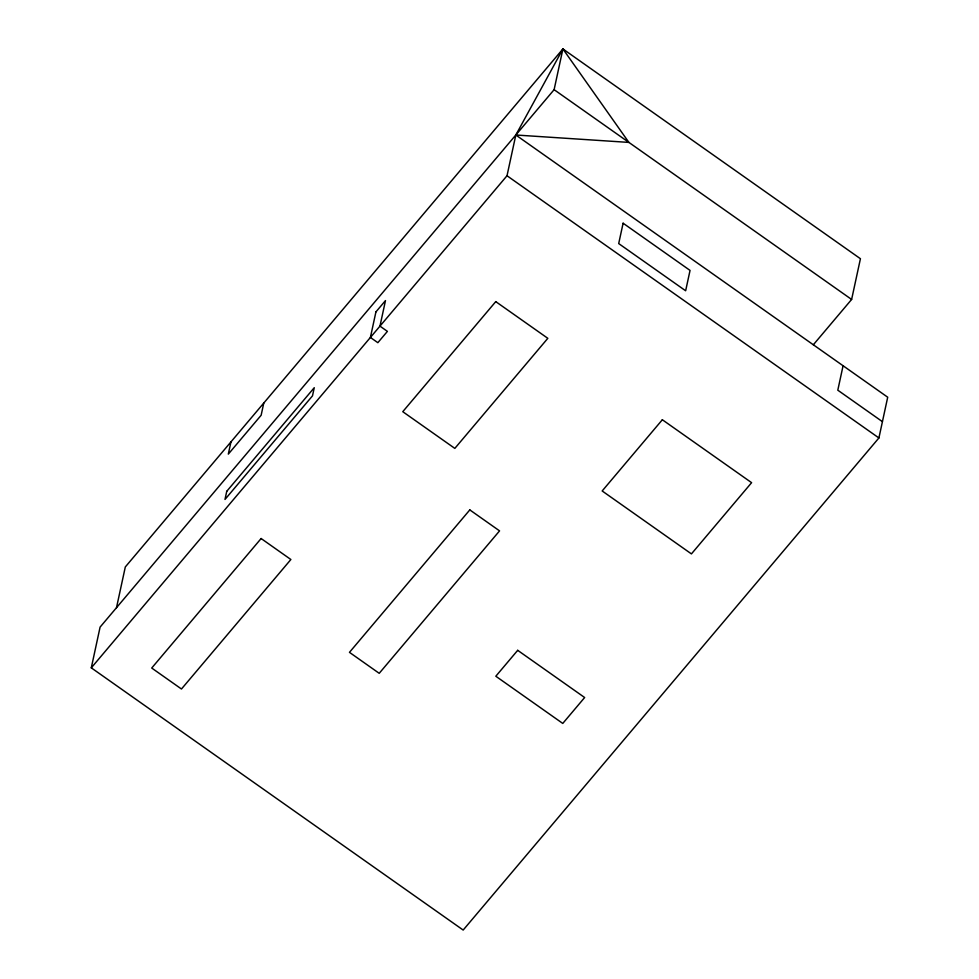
<?xml version="1.0" encoding="UTF-8"?>
<svg xmlns="http://www.w3.org/2000/svg" width="979" height="979" viewBox="0 0 979 979"><rect width="100%" height="100%" fill="white"/><g stroke="black" fill="none" stroke-linecap="round" stroke-linejoin="round"><path stroke-width="1.47" d="M91.292 667.837L507.012 175.743L515.823 135.004L628.897 142.408L562.913 48.95L515.823 135.004L887.708 397.217L878.909 437.956L463.177 930.05L91.292 667.837L100.091 627.111L554.114 89.676L562.913 48.95L860.431 258.725L851.62 299.452L813.329 344.779M116.501 607.678L125.312 566.951L562.913 48.95M230.958 441.896L228.315 454.121L261.136 415.267L263.779 403.042M843.078 365.754L837.804 390.193L882.422 421.655M554.114 89.676L851.62 299.452M507.012 175.743L878.909 437.956M226.749 491.299L224.986 499.449L312.497 395.846L314.259 387.696L226.749 491.299M375.924 311.897L370.405 337.437L377.845 342.687L387.403 331.379L379.962 326.129L385.481 300.59L375.924 311.897M623.109 223.212L618.704 243.575L685.643 290.775L690.048 270.412L623.109 223.212M261.124 538.523L151.721 668.033L181.47 689.008L290.873 559.511L261.124 538.523M495.753 301.618L402.773 411.694L454.831 448.394L547.824 338.318L495.753 301.618M469.81 509.9L349.466 652.344L379.216 673.319L499.559 530.875L469.81 509.9M662.342 419.746L602.171 490.968L691.431 553.894L751.603 482.671L662.342 419.746M517.695 650.325L495.815 676.232L562.766 723.432L584.647 697.525L517.695 650.325"/></g></svg>
